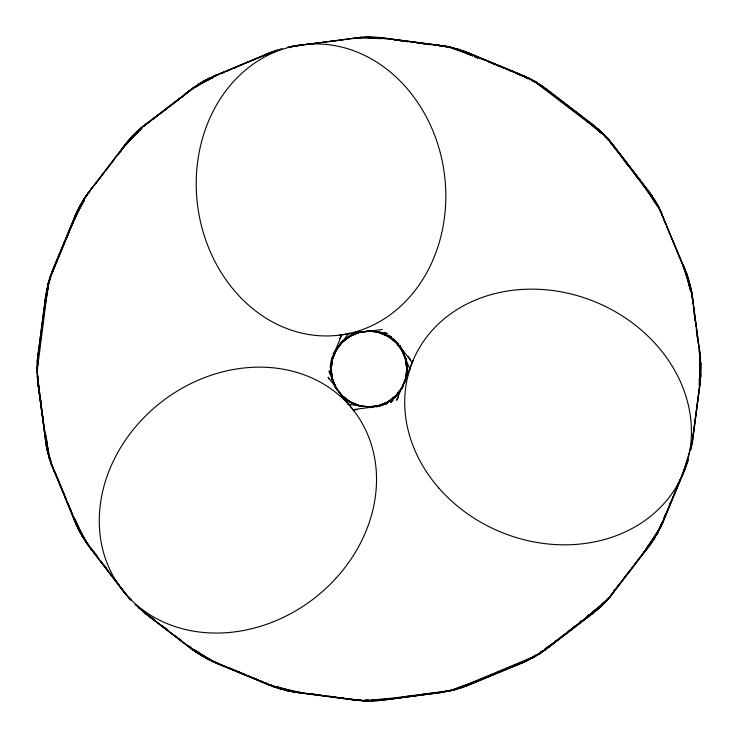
<?xml version="1.0" encoding="UTF-8"?>
<svg xmlns="http://www.w3.org/2000/svg" width="738" height="738" viewBox="0 0 738 738"><rect width="100%" height="100%" fill="white"/><g stroke="black" fill="none" stroke-linecap="round" stroke-linejoin="round"><path stroke-width="1.11" d="M37.878 376.445L37.703 382.063L46.014 442.68M38.56 354.009L38.699 349.517M699.273 385.928L699.356 383.686M700.178 362.376L700.39 356.768M37.776 374.83L37.518 380.439L46.346 446.656L47.453 449.839M699.246 383.059L700.565 358.391L691.801 292.156L690.353 287.903M700.38 368.539L700.925 362.948M37.26 372.007L38.062 382.109M699.246 380.218L701.008 364.581L700.039 356.205M36.928 366.417L37.37 369.784L36.928 366.417L44.621 307.995L47.61 291.409M47.121 289.499L47.712 285.006L49.88 279.776M37.933 360.181L37.195 370.291M47.223 290.163L48.118 283.429L50.719 277.147M37.195 367.432L37.195 371.924M330.255 368.17L331.307 360.19L341.851 334.738M330.283 371.592L332.229 356.805M330.975 369.341L332.321 359.111M330.845 370.974L332.644 357.33M330.975 370.974L332.764 357.34M405.116 381.647L407.081 366.712M405.3 381.684L406.933 368.991M405.771 378.945L406.223 375.531M406.518 373.262L406.97 369.849M700.067 377.007L700.805 366.906M699.31 384.258L701.082 370.78L700.491 366.288M691.128 449.341L700.906 375.347L700.703 373.114M48.717 283.484L49.372 279.038L65.424 240.293M48.966 283.023L49.87 277.479L73.449 221.022M48.007 289.195L48.404 286.99M49.594 280.357L50.396 275.929L77.684 209.97L84.049 200.718M687.272 461.222L686.322 465.613L660.667 527.301L656.894 532.882M692.502 437.081L693.213 433.787M44.834 303.401L45.322 301.215M50.996 276.021L51.974 271.639L76.983 211.446L80.101 206.778M686.995 461.665L685.722 467.136L662.53 523.122L645.464 550.843M692.595 437.616L693.102 435.429M44.953 301.768L48.376 287.58M51.531 274.49L52.592 270.117M45.433 297.211L46.983 291.814M52.564 272.396L54.418 265.92M683.231 472.837L684.181 469.608M691.183 445.918L692.456 441.619L700.362 381.528L700.196 377.044M48.265 286.99L45.655 295.587L37.26 360.218L37.583 364.701M53.819 268.733L55.119 264.435M682.521 474.313L692.226 443.234L699.919 384.775L699.762 352.229M46.393 291.067L48.256 285.772M56.088 263.521L57.204 260.339M49.04 283.143L46.706 289.462L37.14 361.851L37.334 364.083M66.309 238.356L70.627 227.728M71.512 225.791L72.813 222.645M73.68 220.551L79.75 205.893L83.818 200.505M67.093 236.916L68.394 233.771M72.296 224.352L73.597 221.216M76.632 213.882L80.534 204.463L84.676 199.076M82.84 200.515L81.106 204.703L82.84 200.515L89.741 191.529M332.303 358.382L333.622 355.199M334.499 353.087L335.818 349.904M333.106 356.648L335.744 350.292M331.214 361.878L337.358 347.044M331.565 361.297L337.275 347.524M331.648 361.334L337.349 347.561M413.068 360.448L396.574 400.282L398.345 397.413M401.26 389.618L406.168 377.681M402.062 387.994L406.454 377.404M404.323 383.151L405.642 379.969M660.528 525.89L657.06 534.257L646.036 548.638M657.853 532.836L655.095 536.425L657.853 532.836L662.623 521.314M664.357 517.126L665.658 513.989M669.56 504.571L670.86 501.425M676.93 486.766L678.231 483.63M666.257 513.159L675.362 491.167M676.229 489.073L680.565 478.602M681.432 476.508L688.379 459.756M687.871 461.305L659.957 528.777L647.724 546.268M47.712 285.006L49.88 279.813M656.054 535.087L654.726 538.187L648.518 546.277M81.909 203.254L83.708 199.131L121.253 150.165M656.137 534.432L653.85 539.561L606.535 601.027L601.239 605.215M84.593 197.766L71.088 227.424L48.542 281.851L36.955 372.616L44.649 431.038L50.728 463.04L76.863 526.305L79.344 530.05M339.748 338.493L341.611 334.397M84.759 198.356L86.235 195.33L127.895 141.023L138.043 132.139M653.794 538.325L651.285 543.352L609.57 597.614L584.902 618.878L538.15 654.754L453.75 690.104L395.347 697.797L362.902 700.934L304.462 693.24L272.626 686.414M663.822 518.224L665.824 514.211M85.654 197L87.185 193.993M650.335 544.681L652.401 540.686M663.757 518.759L665.307 515.77M72.951 221.465L83.957 200.616M85.534 197.636L88.154 192.673M647.549 548.316L649.228 545.391M660.962 524.949L663.757 520.087M74.538 217.166L77.37 212.313M89.261 191.963L90.958 189.057M646.516 549.589L649.385 544.764M660.289 526.434L663.158 521.609M75.156 215.644L83.874 201.243M90.848 189.712L92.01 187.793M643.518 553.066L646.589 548.371M659.504 528.639L661.349 525.816M643.038 553.343L644.302 551.489M124.704 145.672L130.912 137.582L136.17 133.357M95.949 183.439L104.427 172.341M106.3 169.952L114.086 159.759M117.333 155.57L121.622 150.349M120.294 151.668L123.744 147.176M125.119 145.377L126.502 143.578M128.569 140.875L132.019 136.382L140.903 129.482M133.163 135.82L135.229 133.126L142.416 127.609M336.113 349.461L342.432 341.177M335.126 350.993L340.015 344.618M341.408 342.801L342.81 340.974M332.995 353.945L349.056 333.022M334.591 352.257L343.733 340.264M335.716 350.845L343.391 340.845L341.611 342.294M394.11 397.828L403.631 385.504M402.478 387.118L390.605 402.579L393.16 400.383M394.083 398.4L401.767 388.391M395.3 397.053L402.727 387.33M395.467 397.062L400.356 390.688M602.18 605.446L604.237 602.771L602.18 605.446L596.793 609.588M591.941 612.558L605.418 602.217L608.859 597.725M613.693 591.433L619.902 583.343M623.352 578.85L630.243 569.856M635.077 563.564L640.593 556.369M618.85 584.939L624.376 577.743M628.508 572.356L629.892 570.557M631.267 568.758L636.793 561.563M640.925 556.166L645.759 549.875M132.951 136.438L136.41 132.001L140.903 128.55M604.477 602.153L600.99 606.571L539.524 653.877L534.386 656.165M137.619 131.502L139.805 128.938L190.376 90.663M599.782 607.051L597.577 609.606L544.635 650.362L538.657 653.462M137.342 132.102L141.041 127.877L194.02 87.167L213.042 77.508M596.322 610.658L599.311 607.3M600.806 605.621L603.785 602.263M613.49 591.359L617.974 586.323M120.478 150.995L142.305 126.835M122.13 148.55L126.779 143.679M139.962 129.888L144.611 125.017M595.077 611.073L592.734 613.49L545.954 649.385L541.009 652.041M123.08 147.213L125.442 144.814M143.559 126.429L145.921 124.03M591.415 614.468L594.597 611.295M610.474 595.428L614.44 591.461M124.049 145.893L140.847 129.362M144.039 126.207L147.24 123.062M590.963 614.062L540.889 652.982L535.797 655.353M606.691 599.643L611.654 595.096M126.853 142.277L131.853 137.766M586.286 618.001L587.965 616.507M589.644 615.012L591.322 613.527M602.226 603.822L603.905 602.328M606.424 600.095L610.621 596.359M602.411 604.09L604.154 602.669M605.898 601.249L607.632 599.828M151.022 120.46L199.159 83.689L212.562 77.841M143.596 126.484L151.687 120.276M156.188 116.825L157.987 115.442M159.786 114.067L166.078 109.233M172.369 104.409L179.565 98.883M153.209 119.335L154.998 117.951M165.792 109.676L167.591 108.302M169.38 106.918L171.179 105.543M195.884 86.844L203.07 81.328L210.395 78.293M199.103 84.658L204.491 80.525L217.055 75.322M341.224 342.432L349.425 336.141M345.255 339.498L350.716 335.31M341.168 342.801L351.177 335.117M339.877 344.102L355.338 332.238M340.2 343.908L352.626 334.351M385.623 403.446L397.847 394.101M387.053 402.644L397.145 394.775M388.419 401.749L397.514 394.765M397.081 395.282L385.245 404.359L387.312 403.483M394.36 397.542L397.09 395.448M461.444 686.515L478.353 680.427L532.79 657.881L536.378 655.123M579.367 622.208L581.157 620.824M587.448 615.999L589.247 614.625M537.808 654.329L534.22 657.088L527.938 659.689M539.229 653.517L535.631 656.276L530.401 658.444M573.38 627.309L575.179 625.935M555.437 641.313L559.035 638.555M560.834 637.18L562.633 635.796M568.924 630.972L575.216 626.138M583.306 619.929L587.799 616.488M589.597 615.105L591.396 613.73M586.645 616.571L589.33 614.523M591.12 613.158L605.418 602.217M532.79 657.881L536.36 655.15M181.963 97.268L183.799 95.958M203.956 81.641L208.54 78.394L275.966 50.387M531.489 658.047L528.731 659.984L461.259 687.89L454.617 689.024M534.257 656.119L536.102 654.837M205.376 80.857L209.998 77.674M530.982 658.176L527.255 660.695L462.809 687.355L456.185 688.6M532.845 656.912L534.699 655.658M544.939 648.739L554.238 642.447M212.267 76.964L271.667 51.964M525.945 660.787L523.076 662.549L467.089 685.74L458.344 687.77M547.937 647.263L550.806 645.492M187.821 91.982L189.74 90.82M210.874 78.043L215.671 75.147M521.563 663.176L525.428 660.879M540.862 651.709L542.79 650.565M544.727 649.412L549.552 646.553M189.085 90.94L217.193 74.529M517.273 664.79L519.248 663.73M192.701 88.136L197.664 85.516M217.525 75.036L221.501 72.942M221.049 73.44L277.506 49.87M197.793 84.575L202.904 82.25M221.243 73.588L224.38 72.287M226.474 71.42L229.61 70.119M233.734 68.477L236.88 67.176M271.418 52.878L274.554 51.577M276.649 50.71L281.888 48.542M351.297 335.061L354.48 333.742M356.592 332.866L359.775 331.546M348.308 336.759L360.771 331.666M348.963 336.602L360.614 331.768M347.524 337.377L361.288 331.666M376.408 406.472L390.836 400.623M377.515 406.168L389.655 401.251M376.814 406.942L388.483 402.118M387.644 402.976L380.218 406.057L352.902 409.655M464.746 685.786L455.328 689.689L448.593 690.574M451.287 689.984L456.896 689.246L465.272 685.777M479.931 679.707L483.067 678.406M456.121 688.729L450.89 690.796L439.654 692.272M455.604 688.757L449.294 691.137L389.249 699.163L372.422 699.799M447.698 691.46L459.322 687.281M262.996 55.83L267.276 54.464M288.659 47.61L294.001 45.894L360.873 37.537M446.407 691.238L443.187 692.235L376.934 700.805L364.572 700.094M471.056 683.545L474.266 682.539M264.472 55.11L270.911 53.154M291.326 46.955L295.615 45.655M445.872 691.192L441.564 692.465L383.105 700.168L371.887 699.928M457.717 687.705L472.79 683.25M268.641 53.21L274.075 51.817M295.818 46.226L300.172 45.11M464.248 686.202L468.602 685.122M435.383 693.111L437.569 692.604M289.499 46.706L361.878 37.14L379.793 38.699M287.903 47.038L298.014 45.71M300.265 45.415L303.632 44.972M305.883 44.677L309.25 44.234M311.501 43.929L314.868 43.487M317.119 43.191L320.495 42.749M322.737 42.453L326.113 42.011M328.355 41.715L331.731 41.273M333.973 40.977L337.349 40.535M339.591 40.239L342.967 39.787M358.585 37.97L360.836 37.675M363.078 37.38L366.445 36.937L372.026 37.666M360.218 37.942L368.077 36.909L381.555 38.68M358.677 332.22L362.09 331.768M365.504 331.325L367.782 331.021M356.786 332.626L369.295 330.984L381.915 332.589M357.118 332.764L370.762 330.975M339.554 335.117A146.364 124.39 82.5 0 0 418.63 103.855A146.364 124.39 82.5 0 0 204.869 130.829A146.364 124.39 82.5 0 0 339.554 335.117L382.293 329.489M366.906 407.062L381.684 405.116M368.077 407.09L382.856 405.144M369.886 406.961L373.299 406.518M375.568 406.214L378.981 405.771M370.559 407.016L373.594 406.693M376.251 406.269L379.286 405.946M366.168 701.072L368.41 700.777L363.917 700.768M378.594 700.058L370.734 701.091L365.116 700.353M375.734 700.611L372.367 701.054L366.786 700.371M377.985 700.316L380.227 700.021M383.603 699.578L385.845 699.273M389.221 698.831L391.463 698.535M394.839 698.093L397.081 697.797M406.075 696.617L408.317 696.321M411.684 695.879L413.935 695.583M417.302 695.141L419.553 694.836M422.92 694.393L425.171 694.098M394.71 698.185L398.077 697.742M401.454 697.299L403.704 697.004M405.946 696.709L409.322 696.266M412.69 695.823L414.94 695.528M417.182 695.233L420.559 694.79M422.8 694.495L426.177 694.043M429.544 693.6L431.795 693.305M434.036 693.01L437.413 692.567M451.315 689.965L456.896 689.246M370.421 37.232L380.513 37.998M369 700.51L364.535 701.008L356.666 699.975M369.812 37.5L374.286 37.038L421.481 43.228M353.843 409.922L357.201 409.59M362.21 700.565L292.11 691.801L277.22 686.727M389.101 698.72L392.459 698.489M346.334 39.345L348.576 39.206M375.476 37.564L378.843 37.361L445.088 46.07L449.35 47.49M358.345 700.565L361.703 700.39M366.186 700.15L368.437 700.03M370.375 37.989L372.616 37.887M375.983 37.73L380.467 37.527M362.321 700.178L356.712 700.39L298.253 692.696L276.621 686.718L286.03 690.547L293.899 691.58M352.174 699.762L354.424 699.781M354.083 37.961L357.45 37.998M383.262 38.33L386.629 38.376M350.559 699.495L353.926 699.559M355.698 37.739L388.243 38.662L446.693 46.356L477.449 57.094M388.898 39.114L391.14 39.234M346.057 698.6L348.299 698.748M372.958 700.316L378.557 700.676M360.255 37.269L365.854 37.666M389.387 39.345L391.62 39.511M457.173 48.837L451.591 48.118L457.173 48.837L468.685 53.606M422.606 43.394L438.335 45.452M440.586 45.747L449.58 46.928L454.829 48.929M383.889 38.45L386.131 38.745M389.507 39.188L391.749 39.483M394.987 39.889L397.367 40.221M400.605 40.627L402.985 40.959M406.223 41.365L408.603 41.697M411.841 42.103L414.221 42.444M417.459 42.841L419.839 43.182M423.077 43.579L425.457 43.92M428.695 44.326L431.075 44.658M434.313 45.064L436.564 45.359M439.931 45.802L442.182 46.097L438.925 45.221M444.433 46.393L451.167 47.278L457.44 49.778M394.341 39.963L396.592 40.267M399.959 40.71L402.21 41.005M405.577 41.448L407.828 41.743M411.195 42.186L413.446 42.481M416.813 42.924L419.055 43.219M422.431 43.662L424.673 43.957M428.049 44.4L430.291 44.695M433.658 45.147L435.909 45.442M439.276 45.885L441.527 46.18M444.894 46.623L452.763 47.656L472.634 55.894M366.445 36.937L372.063 37.675M372.1 331.002L374.378 331.307M377.791 331.749L380.07 332.054M371.039 331.011L373.308 331.307M376.721 331.759L379 332.054M367.284 330.947L387.275 333.502L384.092 332.395M356.269 405.134L371.057 407.053M347.801 404.267L372.819 407.56M286.104 689.984L281.612 689.393L271.141 685.058M296.141 691.875L298.392 692.17M301.759 692.613L304.01 692.908M312.995 694.098L315.246 694.393M318.613 694.836L320.864 695.131M329.849 696.312L332.091 696.607M341.085 697.788L343.327 698.083M358.299 700.03L361.666 700.473M293.244 691.644L287.626 690.906L282.386 688.868M295.486 691.94L298.862 692.392M301.104 692.687L303.355 692.982M306.104 693.323L308.973 693.72M311.224 694.015L315.089 694.504M316.842 694.753L320.707 695.242M322.46 695.491L326.325 695.98M328.078 696.238L331.943 696.718M333.696 696.976L337.063 697.419M339.314 697.714L343.179 698.203M345.43 698.499L348.797 698.941M351.048 699.237L354.415 699.679M284.499 689.55L280.043 688.941L265.385 682.862M454.285 48.662L458.741 49.308L531.895 79.649L604.708 135.063L640.566 181.797L659.504 208.319M280.117 688.342L275.689 687.53L208.282 659.495L202.793 655.575M457.56 49.704L463.077 50.747L528.989 78.154L532.661 80.737M278.558 687.853L274.158 686.986L212.406 661.46L194.528 649.818M433.815 44.953L436.02 45.405M459.11 50.175L464.608 51.309L524.838 76.217L529.57 79.243M274.25 686.386L269.887 685.325L213.9 662.124L209.158 659.126M297.156 691.967L301.519 693.028M437.302 45.055L441.656 46.153M461.241 51.088L468.861 53.007M268.383 684.689L271.639 685.528M295.541 691.746L299.886 692.871M466.029 52.49L470.364 53.653M266.879 684.025L272.294 685.519M443.473 45.811L448.824 47.5M471.314 54.584L474.525 55.599M263.807 682.392L267.008 683.434M288.383 690.344L293.724 692.069M477.043 56.771L485.42 60.239M487.514 61.106L530.447 78.892L534.995 82.195M478.113 57.509L481.25 58.809M488.574 61.854L493.814 64.022M495.908 64.889L499.045 66.189M501.139 67.057L504.285 68.357M508.464 70.092L511.609 71.392M529.229 78.892L534.469 81.06L539.856 85.202M530.65 79.713L535.88 81.881L541.268 86.014M474.728 56.752L477.864 58.053M537.273 82.721L532.052 80.553L537.273 82.721L584.026 118.587L599.468 131.641M377.718 331.546L391.5 337.257L388.797 335.236M378.105 331.869L391.131 337.137M377.45 331.722L389.101 336.556M390.54 337.321L376.767 331.62L390.513 337.386M343.991 399.221L361.38 406.435M348.327 401.168L361.039 406.435M348.567 401.38L360.218 406.214M351.389 402.828L354.572 404.147M356.694 405.024L359.867 406.343M206.649 657.881L201.419 655.713L188.836 646.054M207.009 658.278L202.821 656.543L193.836 649.643M229.786 668.121L232.931 669.421M235.025 670.288L240.256 672.456M242.35 673.324L245.496 674.624M247.59 675.491L250.726 676.792M252.82 677.659L258.06 679.827M260.154 680.694L263.291 681.995M261.28 681.303L206.825 658.748L195.967 650.731M452.763 47.656L472.495 55.867M474.571 56.734L477.689 58.025M200.616 654.68L197.553 653.278L188.559 646.377M538.076 83.754L541.129 85.184L599.025 129.657L603.343 134.842M202.277 655.27L196.197 652.364L143.098 611.811M513.187 71.863L521.268 75.793M538.436 84.141L542.476 86.106M197.433 652.337L192.47 649.708L144.39 612.826M217.258 662.862L221.225 664.975M517.541 73.311L520.502 74.916M543.214 87.195L546.175 88.791L594.256 125.691L599.625 131.429M191.17 648.72L195.1 650.888M215.754 662.254L219.684 664.421M519.082 73.874L527.891 78.818M542.578 87.047L547.476 89.796M189.878 647.706L218.153 663.849M523.343 75.571L528.113 78.523M549.118 91.521L551.028 92.702M186.354 644.772L190.155 647.171M547.531 90.746L549.423 91.964M587.107 121.032L590.704 123.79M593.398 125.866L595.197 127.24M596.996 128.624L602.393 132.757L605.142 136.355M576.323 112.914L578.122 114.298M596.369 128.384L603.555 133.901L608.38 140.192M388.188 335.172L395.476 340.771L412.247 362.626M391.417 338.179L394.147 340.273M387.93 335.578L398.861 343.963M386.813 335.209L396.823 342.884M386.371 334.987L398.197 344.056M385.393 334.388L396.832 343.161M340.901 394.664L352.34 403.418M340.947 394.885L350.956 402.561M341.094 395.181L346.556 399.369M348.373 400.771L351.103 402.865M344.812 398.511L349.369 402.007M135.026 604.68L139.519 608.13M150.303 616.405L153.901 619.164M162.766 626.055L167.258 629.505M175.349 635.713L177.148 637.088M178.947 638.471L180.865 639.855M138.357 607.808L186.76 644.994M604.966 135.792L610.178 141.687M600.003 131.982L601.738 133.412M605.215 136.262L607.826 138.393L615.418 148.292M605.474 136.724L608.905 139.62L652.383 196.234L656.728 205.367L644.791 186.391M605.225 137.056L611.83 143.135L651.451 194.887L653.942 199.924M131.392 599.597L125.663 594.228L88.763 546.157L73.293 517.513M142.047 609.57L149.427 616.479M589.247 122.001L599.828 132.056M609.588 141.336L612.844 144.427M592.955 124.694L595.298 127.111M599.976 131.964L601.535 133.578M614.007 146.502L615.566 148.117M610.363 142.904L612.66 145.368M614.191 147L616.498 149.463M597.798 128.587L601.452 132.849M616.802 150.091L625.077 160.875M626.461 162.674L637.503 177.065M638.877 178.864L643.711 185.164M611.562 143.486L619.837 154.27M621.765 156.908L629.496 166.862M633.49 172.194L639.846 180.349M643.149 184.786L647.982 191.077M650.741 194.675L654.874 200.063L657.512 206.28M626.073 162.812L627.448 164.611M635.722 175.395L637.106 177.194M638.481 178.993L639.864 180.782M648.139 191.576L650.898 195.164M652.281 196.963L655.731 201.456L658.324 207.738M610.446 142.886L611.83 144.685M652.475 198.245L653.859 200.044M657.992 205.432L655.925 202.738L657.992 205.432L660.593 211.714M400.734 348.004L402.828 350.734M395.55 341.371L401.832 349.563M393.372 338.936L403.142 351.675M394.858 340.919L403.465 352.266M394.323 340.495L403.391 352.321M354.369 411.453A146.364 124.39 -37.5 0 0 114.556 458.602A146.364 124.39 -37.5 0 0 244.795 630.243A146.364 124.39 -37.5 0 0 354.369 411.453L328.124 377.247L329.194 379.221M335.227 386.85L343.604 397.773M335.32 387.238L340.209 393.603M338.391 391.62L339.784 393.437M341.187 395.254L342.58 397.081M85.995 541.24L81.853 535.853L74.483 518.058M82.693 537.246L80.525 532.015L82.693 537.246L89.593 546.24M93.726 551.637L97.176 556.129M104.076 565.114L106.835 568.712M115.11 579.496L116.493 581.295M96.909 556.157L92.979 550.649M100.359 560.649L106.567 568.749M110.709 574.146L118.984 584.93M120.368 586.728L130.718 600.215M129.63 599.007L85.156 541.102L75.175 519.718M126.678 595.511L86.078 542.448L83.625 537.393M652.54 198.273L653.905 200.063M602.393 132.757L604.431 135.441M82.315 535.465L79.621 531.858L72.25 514.063M654.089 200.533L658.757 206.871L688.462 278.53M81.503 534.054L78.865 530.419L49.289 458.704L48.154 450.918M408.086 356.186L410.706 359.849M643.232 184.878L644.486 186.742M659.532 209.103L686.995 274.195L689.827 288.521M660.242 210.57L661.469 212.452M76.198 524.81L78.615 528.592M90.719 547.513L91.927 549.404M659.145 209.195L662.134 213.946M74.437 520.585L76.125 523.491M88.532 544.847L90.783 548.731M647.724 189.915L650.51 194.795M661.635 214.297L663.859 218.19M73.855 519.054L76.595 523.943M87.019 542.55L89.759 547.448M648.739 191.207L655.233 203.005M84.483 538.777L87.019 543.786M664.412 221.059L665.907 224.075M72.794 514.626L67.038 501.102M46.605 444.866L47.638 452.726L50.664 459.995M661.46 213.808L662.761 216.944M663.628 219.038L665.796 224.269M666.663 226.363L667.964 229.509M668.13 229.832L673.167 242.073M673.333 242.396L680.537 259.868M680.704 260.191L682.004 263.337M682.871 265.431L688.941 280.089L690.482 291.233M687.991 279.259L690.159 284.49L690.897 290.108M402.81 351.353L406.38 359.913M401.537 348.677L406.37 360.338M400.042 345.356L410.134 369.729M400.706 347.58L406.407 361.352M400.042 346.085L406.186 360.91M331.63 376.814L337.183 390.116M336.574 388.944L329.12 370.928L329.748 374.24M331.002 376.029L336.712 389.812M331.565 377.764L335.827 387.994M331.906 378.954L332.783 381.076M334.102 384.258L334.978 386.38M47.638 452.726L50.673 460.051M46.457 439.184L48.828 457.145L51.863 464.47M54.464 470.752L66.171 499.017M57.499 478.464L58.8 481.61M59.667 483.704L64.003 494.174M64.87 496.268L66.18 499.405M67.047 501.499L69.215 506.738M70.082 508.833L71.383 511.969M688.849 281.907L690.547 286.076L691.432 292.82M48.929 455.318L47.269 451.139L38.358 384.36M688.858 283.143L691.506 290.551L699.2 349M46.06 445.051L47.472 449.313M55.249 472.763L56.309 475.964M682.06 262.783L692.069 293.77M683.351 265.44L684.929 270.828M691.229 292.368L692.493 296.676M53.071 467.514L54.298 471.831M684.034 266.925L686.128 274.499M691.801 295.062L692.696 298.3M45.212 438.898L46.079 442.145M52.472 466.001L53.634 470.337M684.698 268.42L690.611 291.242M691.746 295.587L692.871 299.932M44.815 434.322L45.304 436.518M50.415 459.534L51.872 466.102M686.423 272.663L687.595 278.152M692.53 301.215L693 303.41M44.944 433.778L45.396 435.983M50.156 459.082L51.291 464.58M48.892 454.709L49.787 460.263M688.978 281.861L689.32 284.084M693.379 305.633L694.495 315.135M694.864 316.87L695.242 320.753M695.602 322.488L695.98 326.371M696.34 328.106L696.718 331.989M697.078 333.724L697.456 337.607M697.816 339.351L698.194 343.225M698.563 344.969L698.932 348.843M699.301 350.587L699.679 354.461M691.875 296.187L692.17 298.438M692.622 301.805L692.917 304.056M693.36 307.423L693.655 309.674M694.098 313.041L694.393 315.292M694.836 318.659L695.131 320.91M695.574 324.277L695.869 326.528M696.312 329.895L696.607 332.137M697.059 335.513L697.355 337.755M406.647 363.926L406.952 366.205M405.826 358.64L406.278 362.054M406.573 364.332L407.025 367.745M405.393 357.183L407.035 369.683M405.245 356.712L407.671 375.559M405.134 356.611L407.062 371.232M331.002 367.321L332.838 381.445M330.965 367.994L332.755 381.629M330.938 369.452L331.38 372.865M331.685 375.135L332.137 378.548M330.255 365.393L332.201 380.181M45.867 434.691L46.162 436.933M40.691 399.931L40.987 402.173M42.905 416.776L43.201 419.027M44.391 428.012L44.686 430.254M45.867 439.248L46.162 441.49M37.121 375.873L44.667 433.197M46.503 439.285L48.828 457.145M700.002 366.897L700.178 369.138M700.537 373.622L700.796 376.98M39.096 385.983L39.575 392.708M699.237 350.116L699.356 353.484M37.739 355.67L37.989 364.646M38.524 383.723L38.653 388.206M699.495 350.605L699.587 355.098M699.993 375.301L700.15 383.151M37.961 354.046L38.016 358.539M38.293 380.983L38.367 386.592M184.583 94.409A146.364 124.39 52.5 0 1 189.887 90.34M223.402 666.008A146.364 124.39 -67.5 0 1 217.23 663.453M699.015 346.592A146.364 124.39 -7.5 0 1 699.993 354.332M438.815 488.021A146.364 124.39 22.5 0 0 683.074 473.528A146.364 124.39 22.5 0 0 522.338 289.416A146.364 124.39 22.5 0 0 438.815 488.021"/></g></svg>
